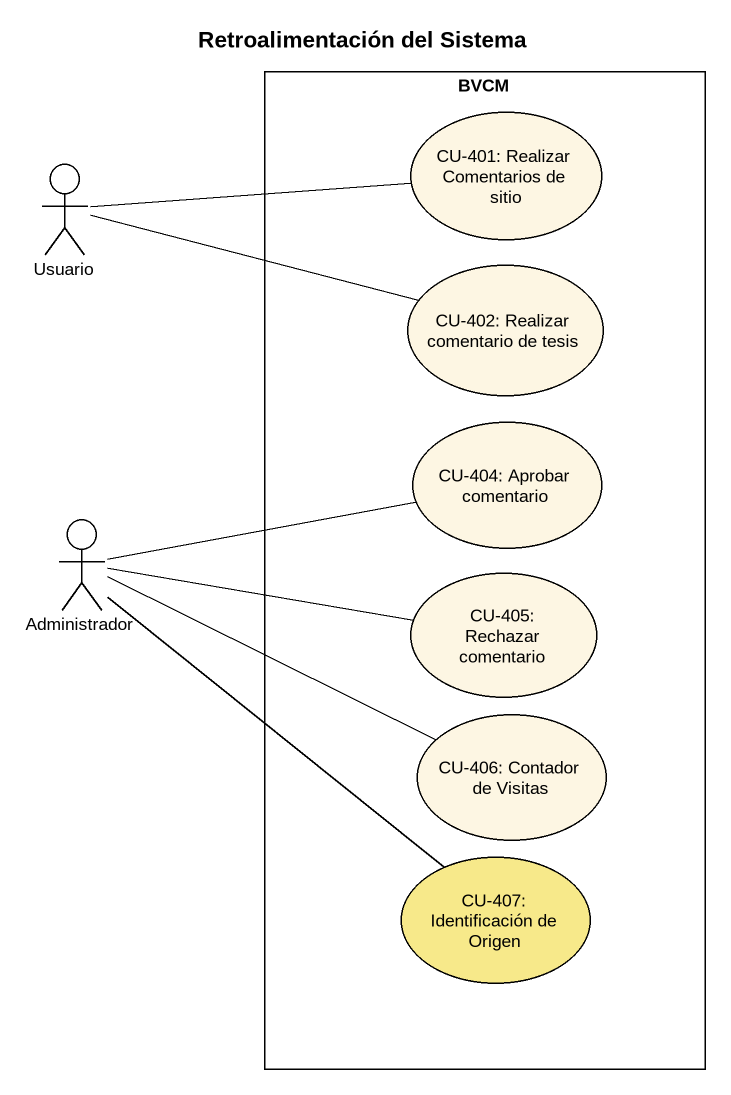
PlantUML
@startuml
title Retroalimentación del Sistema
rectangle BVCM {
  usecase "CU-401: Realizar Comentarios de sitio" as CU_401_Realizar_Comentarios
  usecase "CU-402: Realizar comentario de tesis" as CU_402_Realizar_comentario
  usecase "CU-404: Aprobar comentario" as CU_404_Aprobar_comentario
  usecase "CU-405: Rechazar comentario" as CU_405_Rechazar_comentario
  usecase "CU-406: Contador de Visitas" as CU_406_Contador_de_Visitas
  usecase "CU-407: Identificación de Origen" as CU_407_Identificación_de #F7E98A
}
actor Usuario
actor Administrador
Usuario -right- CU_401_Realizar_Comentarios
Usuario -right- CU_402_Realizar_comentario
Administrador -right- CU_404_Aprobar_comentario
Administrador -right- CU_405_Rechazar_comentario
Administrador -right- CU_406_Contador_de_Visitas
Administrador -- CU_407_Identificación_de
@enduml
